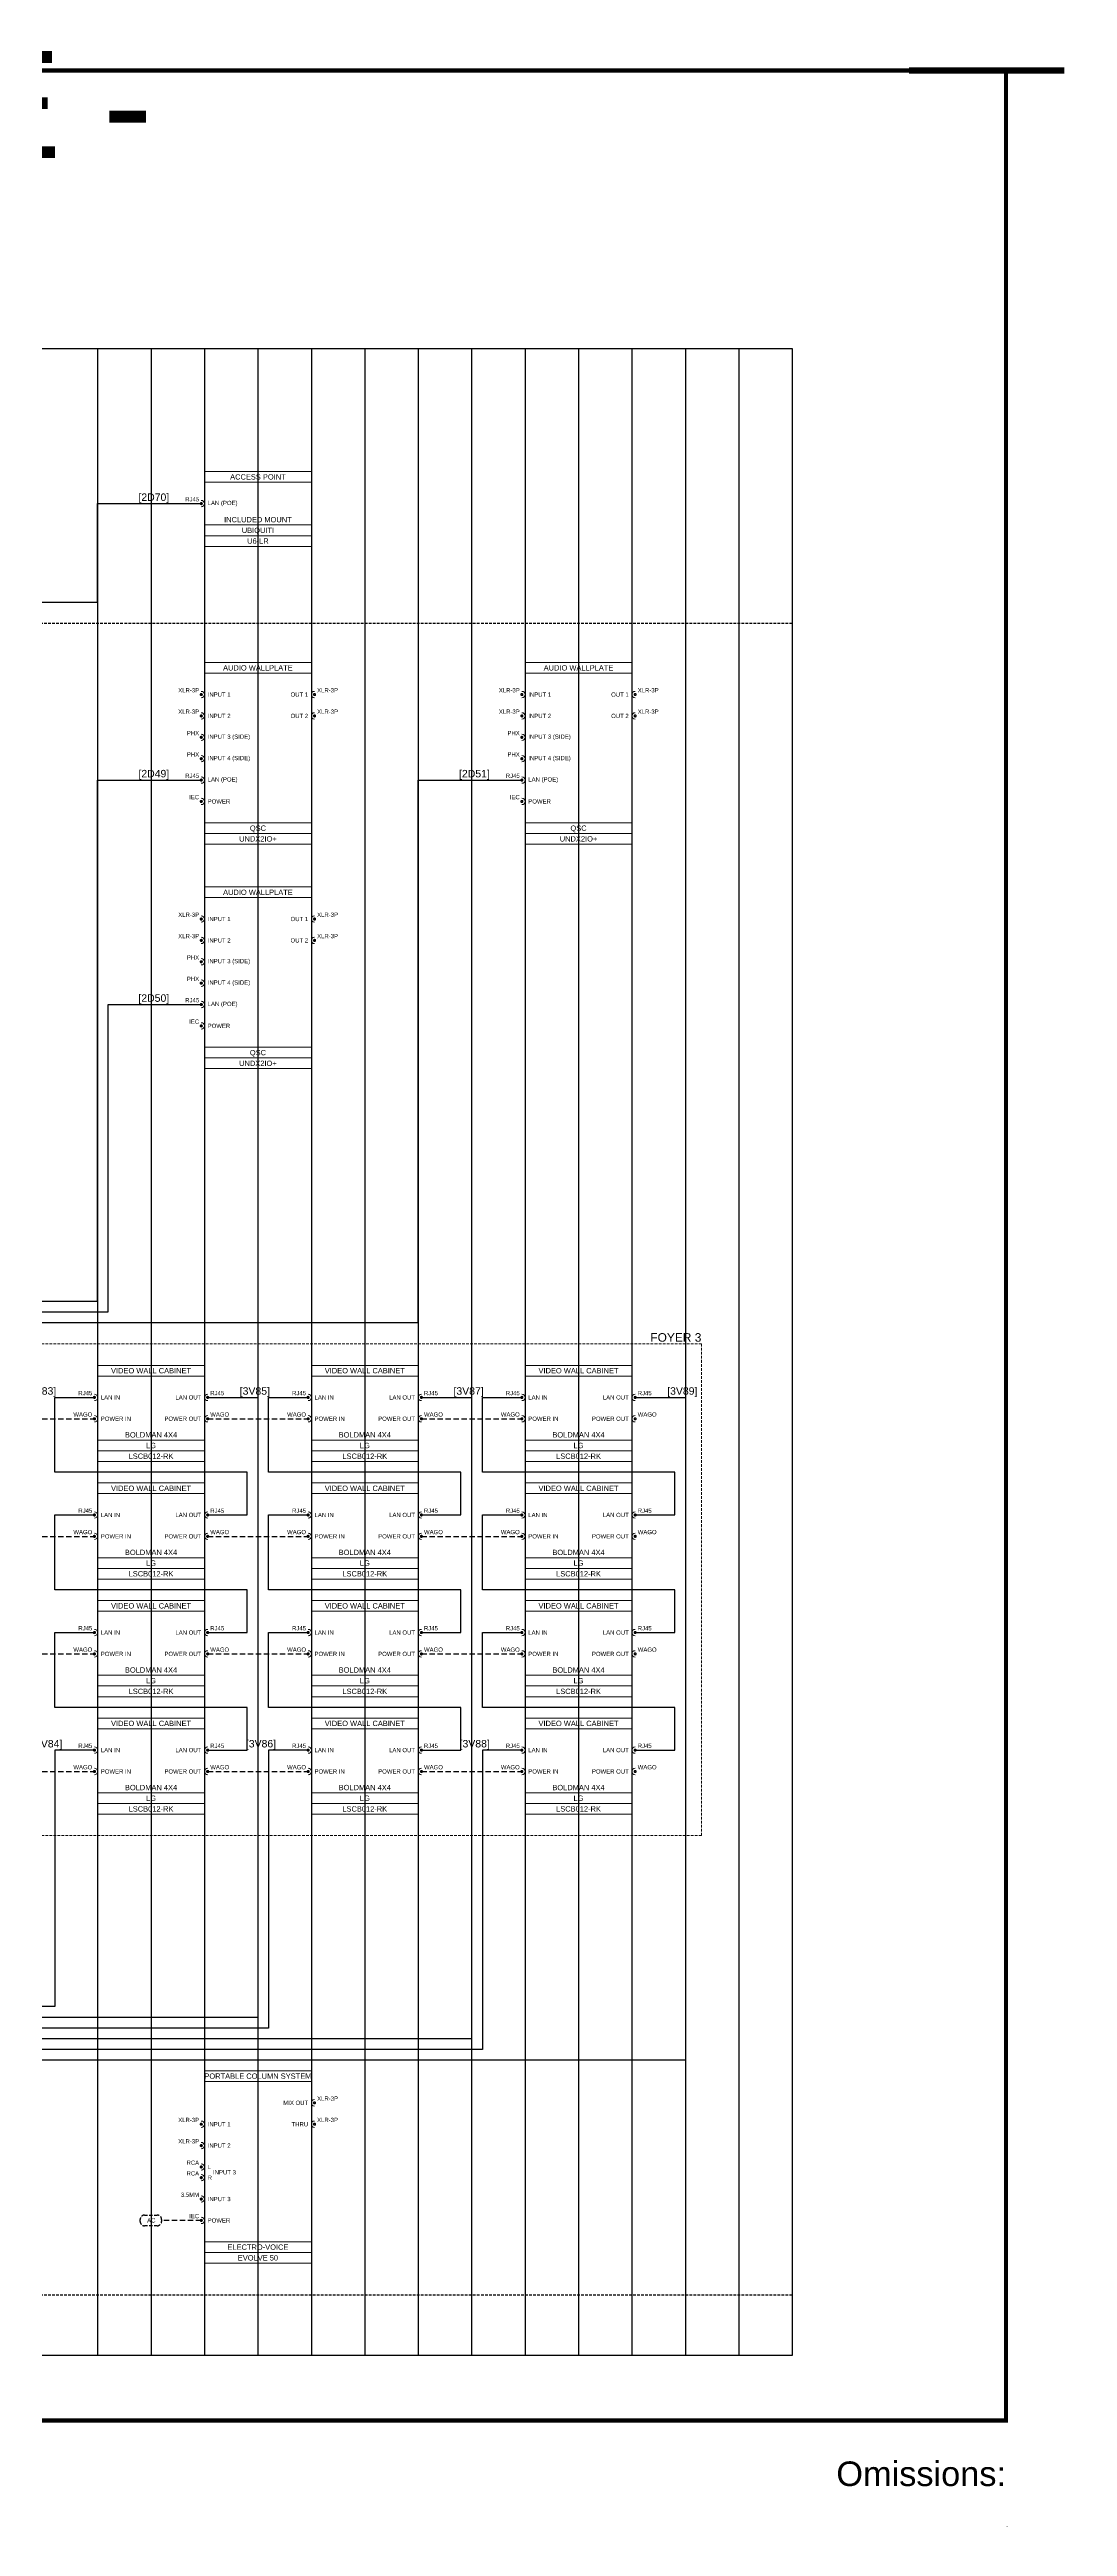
# Model space of a CAD drawing. Header units: millimetres. Extents: x -71336 to -35435, y -26189 to 22712.
# Drawn here: x -42014 to -41538, y -5992 to -4833 of the extents above; entities that cross this region are included whole.
import ezdxf
from ezdxf.enums import TextEntityAlignment as Align
from ezdxf.lldxf.tags import DXFTag

# ---------------------------------------------------------------- set-up
doc = ezdxf.new("R2018")
doc.units = ezdxf.units.MM
doc.linetypes.add('DASHED', pattern=[0.75, 0.5, -0.25])
doc.linetypes.add('DASHED2', pattern=[0.375, 0.25, -0.125])
for name, color, linetype in [('SC - 3 Core Flex', 7, 'DASHED'), ('SC - Cat - Green - Data', 84, 'Continuous'), ('SC - Cat - Green - Data - DANTE', 84, 'DANTE'), ('SC - Cat - Red - AV', 1, 'Continuous'), ('SC - Text', 7, 'Continuous'), ('Text', 7, 'Continuous')]:
    doc.layers.add(name, color=color, linetype=linetype)
doc.layers.add('SC - Equipment', color=7, linetype='Continuous', lineweight=13)
for name, color, linetype, plot in [('SC - Guides', 211, 'Continuous', False), ('SC - Titlesheet - Model', 250, 'Continuous', False), ('SC - Xlines', 252, 'Continuous', False)]:
    doc.layers.add(name, color=color, linetype=linetype, plot=plot)
doc.styles.add('ARIAL', font='arial.ttf')
doc.styles.get("Standard").update_dxf_attribs({"font": 'arial.ttf', "height": 35})
tags = doc.linetypes.add('DANTE', pattern='A,3.745209,-0.071128,["DANTE",ARIAL,S=0.5,R=0,X=0,Y=-0.25],-2.454793,3.728871', length=10.000001).pattern_tags.tags
tags[6] = DXFTag(74, 10)

# ---------------------------------------------------------------- blocks, each defined once
blk = doc.blocks.new('*U189')
at = {"layer": 'SC - Guides', "color": 5, "ltscale": 5, "const_width": 2}
blk.add_lwpolyline([(-415.5, 287), (-465.5, 287)], dxfattribs=at)
at = {"layer": 'SC - Titlesheet - Model', "color": 6, "ltscale": 5, "const_width": 1}
blk.add_lwpolyline([(-365.5, -287), (365.5, -287), (365.5, 287), (-365.5, 287)], close=True, dxfattribs=at)
at = {"ltscale": 5, "style": 'ARIAL'}
blk.add_text('Omissions:', height=6, dxfattribs=at).set_placement((365.5, -297), align=Align.TOP_RIGHT)
at = {"layer": 'SC - Titlesheet - Model', "color": 5, "lineweight": 30, "ltscale": 5, "flags": 104}
blk.add_attdef('ADDITIONS', text='', height=5, dxfattribs=at).set_placement((-365.5, -312), align=Align.TOP_LEFT)
blk.add_attdef('CHANGES', text='', height=5, dxfattribs=at).set_placement((0, -312), align=Align.TOP_CENTER)
blk.add_attdef('OMISSIONS', text='', height=5, dxfattribs=at).set_placement((365.5, -312), align=Align.TOP_RIGHT)
blk = doc.blocks.new('LG LSCB012-RK - SCHEMATIC')
at = {"layer": 'SC - Equipment'}
for p, q in [((-25, 0), (25, 0)), ((-25, -45), (-25, 0)), ((25, 0), (25, -45)), ((25, -5), (-25, -5)), ((25, -35), (-25, -35)), ((25, -35), (-25, -35)), ((25, -40), (-25, -40)), ((25, -40), (-25, -40)), ((25, -40), (-25, -40)), ((25, -45), (-25, -45))]:
    blk.add_line(p, q, dxfattribs=at)
at = {"layer": 'SC - Equipment', "const_width": 0.7}
for points in [[(-26.1, -15, 1), (-26.9, -15, 1)], [(26.1, -15, -1), (26.9, -15, -1)], [(-26.1, -25, 1), (-26.9, -25, 1)], [(26.1, -25, -1), (26.9, -25, -1)]]:
    blk.add_lwpolyline(points, format="xyb", close=True, dxfattribs=at)
at = {"layer": 'SC - Equipment'}
for centre, start, end in [((-26.5, -15), 270, 90), ((26.5, -15), 90, 270), ((-26.5, -25), 270, 90), ((26.5, -25), 90, 270)]:
    blk.add_arc(centre, 1.5, start, end, dxfattribs=at)
at = {"ltscale": 5}
for tag, p in [('DESCRIPTION', (0, -2.5)), ('BRACKET', (0, -32.5)), ('MODEL', (0, -42.5)), ('MAKE', (0, -37.5))]:
    blk.add_attdef(tag, text='', height=2.5, dxfattribs=at).set_placement(p, align=Align.MIDDLE_CENTER)
at = {"ltscale": 5, "flags": 1}
for tag, p in [('ROOM_TYPE', (45, -5)), ('LOCATION', (45, -10)), ('RACK_EQUIPMENT_(Y/N)', (45, -15)), ('IP_(Y/N)', (45, -30)), ('POE(WATT)', (45, -35)), ('AMP(@240V)', (45, -40)), ('WATT', (45, -45)), ('WEIGHT(KG)', (45, -55)), ('TRANSFORMER_TAPS', (45, -60)), ('BTU/H', (45, -50))]:
    blk.add_attdef(tag, p, '', height=2.5, dxfattribs=at)
at = {"layer": 'SC - Equipment', "ltscale": 5, "char_height": 2}
for s, insert, width, attachment_point in [('WAGO', (-27.5, -23), 5.774, 6), ('RJ45', (-27.5, -13), 5.774, 6), ('LAN IN', (-23.5, -15), 23.5, 4), ('LAN OUT', (23.5, -15), 23.5, 6), ('WAGO', (27.7, -23), 3.746, 4), ('RJ45', (27.7, -13), 3.746, 4), ('POWER IN', (-23.5, -25), 23.5, 4), ('POWER OUT', (23.5, -25), 23.5, 6)]:
    blk.add_mtext(s, dxfattribs=dict(at, insert=insert, width=width, attachment_point=attachment_point))
blk = doc.blocks.new('EV EVOLVE 50 - SCHEMATIC')
at = {"layer": 'SC - Equipment'}
for p, q in [((-25, 0), (25, 0)), ((-25, -90), (-25, 0)), ((25, 0), (25, -90)), ((25, -5), (-25, -5)), ((25, -80), (-25, -80)), ((25, -80), (-25, -80)), ((25, -85), (-25, -85)), ((25, -85), (-25, -85)), ((25, -85), (-25, -85)), ((25, -90), (-25, -90))]:
    blk.add_line(p, q, dxfattribs=at)
at = {"layer": 'SC - Equipment', "const_width": 0.7}
for points in [[(26.1, -15, -1), (26.9, -15, -1)], [(-26.1, -25, 1), (-26.9, -25, 1)], [(-26.1, -35, 1), (-26.9, -35, 1)], [(26.1, -25, -1), (26.9, -25, -1)], [(-26.1, -45, 1), (-26.9, -45, 1)], [(-26.1, -50, 1), (-26.9, -50, 1)], [(-26.1, -60, 1), (-26.9, -60, 1)], [(-26.1, -70, 1), (-26.9, -70, 1)]]:
    blk.add_lwpolyline(points, format="xyb", close=True, dxfattribs=at)
at = {"layer": 'SC - Equipment'}
for centre, start, end in [((26.5, -15), 90, 270), ((-26.5, -25), 270, 90), ((-26.5, -35), 270, 90), ((26.5, -25), 90, 270), ((-26.5, -45), 270, 90), ((-26.5, -50), 270, 90), ((-26.5, -60), 270, 90), ((-26.5, -70), 270, 90)]:
    blk.add_arc(centre, 1.5, start, end, dxfattribs=at)
at = {"ltscale": 5}
for tag, p in [('DESCRIPTION', (0, -2.5)), ('MODEL', (0, -87.5)), ('MAKE', (0, -82.5))]:
    blk.add_attdef(tag, text='', height=2.5, dxfattribs=at).set_placement(p, align=Align.MIDDLE_CENTER)
at = {"ltscale": 5, "flags": 1}
for tag, p in [('ROOM_TYPE', (45, -5)), ('LOCATION', (45, -10)), ('RACK_EQUIPMENT_(Y/N)', (45, -15)), ('IP_(Y/N)', (45, -30)), ('POE(WATT)', (45, -35)), ('AMP(@240V)', (45, -40)), ('WATT', (45, -45)), ('WEIGHT(KG)', (45, -55)), ('TRANSFORMER_TAPS', (45, -60)), ('BTU/H', (45, -50))]:
    blk.add_attdef(tag, p, '', height=2.5, dxfattribs=at)
blk.add_attdef('BRACKET', text='', height=2.5, dxfattribs=at).set_placement((0, -77.5), align=Align.MIDDLE_CENTER)
at = {"layer": 'SC - Equipment', "ltscale": 5, "char_height": 2}
for s, insert, width, attachment_point in [('XLR-3P', (-27.5, -23), 5.774, 6), ('MIX OUT', (23.5, -15), 23.5, 6), ('XLR-3P', (27.7, -13), 7.175, 4), ('XLR-3P', (27.7, -23), 7.175, 4), ('XLR-3P', (-27.5, -33), 5.774, 6), ('INPUT 1', (-23.5, -25), 23.5, 4), ('INPUT 2', (-23.5, -35), 23.5, 4), ('THRU', (23.5, -25), 23.5, 6), ('RCA', (-27.5, -43), 5.774, 6), ('L', (-23.5, -45), 23.5, 4), ('3.5MM', (-27.5, -58), 5.774, 6), ('RCA', (-27.5, -48), 5.774, 6), ('R', (-23.5, -50), 23.5, 4), ('INPUT 3', (-21, -47.5), 21, 4), ('IEC', (-27.5, -68), 5.774, 6), ('POWER', (-23.5, -70), 23.5, 4), ('INPUT 3', (-23.5, -60), 23.5, 4)]:
    blk.add_mtext(s, dxfattribs=dict(at, insert=insert, width=width, attachment_point=attachment_point))
blk = doc.blocks.new('QSC UNDIO+ - SCHEMATIC')
at = {"layer": 'SC - Equipment'}
for p, q in [((-25, 0), (25, 0)), ((-25, -85), (-25, 0)), ((25, 0), (25, -85)), ((25, -5), (-25, -5)), ((25, -75), (-25, -75)), ((25, -75), (-25, -75)), ((25, -80), (-25, -80)), ((25, -80), (-25, -80)), ((25, -80), (-25, -80)), ((25, -85), (-25, -85))]:
    blk.add_line(p, q, dxfattribs=at)
at = {"layer": 'SC - Equipment', "const_width": 0.7}
for points in [[(-26.1, -15, 1), (-26.9, -15, 1)], [(26.1, -15, -1), (26.9, -15, -1)], [(-26.1, -25, 1), (-26.9, -25, 1)], [(-26.1, -35, 1), (-26.9, -35, 1)], [(26.1, -25, -1), (26.9, -25, -1)], [(-26.1, -45, 1), (-26.9, -45, 1)], [(-26.1, -55, 1), (-26.9, -55, 1)], [(-26.1, -65, 1), (-26.9, -65, 1)]]:
    blk.add_lwpolyline(points, format="xyb", close=True, dxfattribs=at)
at = {"layer": 'SC - Equipment'}
for centre, start, end in [((-26.5, -15), 270, 90), ((26.5, -15), 90, 270), ((-26.5, -25), 270, 90), ((-26.5, -35), 270, 90), ((26.5, -25), 90, 270), ((-26.5, -45), 270, 90), ((-26.5, -55), 270, 90), ((-26.5, -65), 270, 90)]:
    blk.add_arc(centre, 1.5, start, end, dxfattribs=at)
at = {"ltscale": 5}
for tag, p in [('DESCRIPTION', (0, -2.5)), ('MAKE', (0, -77.5)), ('MODEL', (0, -82.5))]:
    blk.add_attdef(tag, text='', height=2.5, dxfattribs=at).set_placement(p, align=Align.MIDDLE_CENTER)
at = {"ltscale": 5, "flags": 1}
for tag, p in [('ROOM_TYPE', (45, -5)), ('LOCATION', (45, -10)), ('RACK_EQUIPMENT_(Y/N)', (45, -15)), ('IP_(Y/N)', (45, -30)), ('POE(WATT)', (45, -35)), ('AMP(@240V)', (45, -40)), ('WATT', (45, -45)), ('WEIGHT(KG)', (45, -55)), ('TRANSFORMER_TAPS', (45, -60)), ('BTU/H', (45, -50))]:
    blk.add_attdef(tag, p, '', height=2.5, dxfattribs=at)
blk.add_attdef('BRACKET', text='', height=2.5, dxfattribs=at).set_placement((0, -72.5), align=Align.MIDDLE_CENTER)
at = {"layer": 'SC - Equipment', "ltscale": 5, "char_height": 2}
for s, insert, width, attachment_point in [('XLR-3P', (-27.5, -13), 5.774, 6), ('XLR-3P', (-27.5, -23), 5.774, 6), ('INPUT 1', (-23.5, -15), 23.5, 4), ('OUT 1', (23.5, -15), 23.5, 6), ('XLR-3P', (27.7, -13), 7.175, 4), ('XLR-3P', (27.7, -23), 7.175, 4), ('PHX', (-27.5, -33), 5.774, 6), ('INPUT 2', (-23.5, -25), 23.5, 4), ('INPUT 3 (SIDE)', (-23.5, -35), 23.5, 4), ('OUT 2', (23.5, -25), 23.5, 6), ('PHX', (-27.5, -43), 5.774, 6), ('INPUT 4 (SIDE)', (-23.5, -45), 23.5, 4), ('RJ45', (-27.5, -53), 5.774, 6), ('LAN (POE)', (-23.5, -55), 23.5, 4), ('IEC', (-27.5, -63), 5.774, 6), ('POWER', (-23.5, -65), 23.5, 4)]:
    blk.add_mtext(s, dxfattribs=dict(at, insert=insert, width=width, attachment_point=attachment_point))
blk = doc.blocks.new('UBIQUITI U6-LR - SCHEMATIC')
at = {"layer": 'SC - Equipment'}
for p, q in [((-25, 0), (25, 0)), ((-25, -35), (-25, 0)), ((25, 0), (25, -35)), ((25, -5), (-25, -5)), ((25, -25), (-25, -25)), ((25, -25), (-25, -25)), ((25, -30), (-25, -30)), ((25, -30), (-25, -30)), ((25, -30), (-25, -30)), ((25, -35), (-25, -35))]:
    blk.add_line(p, q, dxfattribs=at)
at = {"layer": 'SC - Equipment', "const_width": 0.7}
blk.add_lwpolyline([(-26.1, -15, 1), (-26.9, -15, 1)], format="xyb", close=True, dxfattribs=at)
at = {"layer": 'SC - Equipment'}
blk.add_arc((-26.5, -15), 1.5, 270, 90, dxfattribs=at)
at = {"ltscale": 5}
for tag, p in [('DESCRIPTION', (0, -2.5)), ('BRACKET', (0, -22.5)), ('MODEL', (0, -32.5)), ('MAKE', (0, -27.5))]:
    blk.add_attdef(tag, text='', height=2.5, dxfattribs=at).set_placement(p, align=Align.MIDDLE_CENTER)
at = {"ltscale": 5, "flags": 1}
for tag, p in [('ROOM_TYPE', (45, -5)), ('LOCATION', (45, -10)), ('RACK_EQUIPMENT_(Y/N)', (45, -15)), ('IP_(Y/N)', (45, -30)), ('POE(WATT)', (45, -35)), ('AMP(@240V)', (45, -40)), ('WATT', (45, -45)), ('WEIGHT(KG)', (45, -55)), ('TRANSFORMER_TAPS', (45, -60)), ('BTU/H', (45, -50))]:
    blk.add_attdef(tag, p, '', height=2.5, dxfattribs=at)
at = {"layer": 'SC - Equipment', "ltscale": 5, "char_height": 2}
for s, insert, width, attachment_point in [('RJ45', (-27.5, -13), 5.774, 6), ('LAN (POE)', (-23.5, -15), 23.5, 4)]:
    blk.add_mtext(s, dxfattribs=dict(at, insert=insert, width=width, attachment_point=attachment_point))

msp = doc.modelspace()

# ---------------------------------------------------------------- linework, layer by layer
at = {"color": 31, "linetype": 'DASHED2', "ltscale": 5}
for p, q in [((-41666.283, -5101.999), (-42716.283, -5101.998)), ((-41666.283, -5883.968), (-42716.283, -5883.968))]:
    msp.add_line(p, q, dxfattribs=at)
at = {"layer": 'SC - 3 Core Flex', "ltscale": 5}
for points in [[(-42039.783, -5473.968), (-41992.783, -5473.968)], [(-41939.783, -5473.968), (-41892.783, -5473.968)], [(-41839.783, -5473.968), (-41792.783, -5473.968)], [(-42039.783, -5528.968), (-41992.783, -5528.968)], [(-41939.783, -5528.968), (-41892.783, -5528.968)], [(-41839.783, -5528.968), (-41792.783, -5528.968)], [(-42039.783, -5583.968), (-41992.783, -5583.968)], [(-41939.783, -5583.968), (-41892.783, -5583.968)], [(-41839.783, -5583.968), (-41792.783, -5583.968)], [(-42039.783, -5638.968), (-41992.783, -5638.968)], [(-41939.783, -5638.968), (-41892.783, -5638.968)], [(-41839.783, -5638.968), (-41792.783, -5638.968)], [(-41942.783, -5848.968), (-41961.38, -5848.968)]]:
    msp.add_lwpolyline(points, dxfattribs=at)
at = {"layer": 'SC - 3 Core Flex', "ltscale": 3}
msp.add_lwpolyline([(-41969.38, -5846.468), (-41963.38, -5846.468, -0.41421356), (-41961.38, -5848.468), (-41961.38, -5849.468, -0.41421356), (-41963.38, -5851.468), (-41969.38, -5851.468, -0.41421356), (-41971.38, -5849.468), (-41971.38, -5848.468, -0.41421356)], format="xyb", close=True, dxfattribs=at)
at = {"layer": 'SC - Cat - Green - Data', "ltscale": 5}
msp.add_lwpolyline([(-42746.283, -5091.998), (-41991.283, -5091.998), (-41991.283, -5045.859), (-41942.783, -5045.859)], dxfattribs=at)
at = {"layer": 'SC - Cat - Green - Data - DANTE', "ltscale": 5}
for points in [[(-42746.283, -5428.968), (-41841.283, -5428.968), (-41841.283, -5175.184), (-41792.783, -5175.184)], [(-42746.283, -5418.968), (-41991.283, -5418.968), (-41991.283, -5175.184), (-41942.783, -5175.184)], [(-42746.283, -5423.968), (-41986.283, -5423.968), (-41986.283, -5280.173), (-41942.791, -5280.173)]]:
    msp.add_lwpolyline(points, dxfattribs=at)
at = {"layer": 'SC - Cat - Red - AV', "ltscale": 5}
for points in [[(-41939.783, -5463.968), (-41916.283, -5463.968), (-41916.283, -5753.968), (-42666.283, -5753.968)], [(-41839.783, -5463.968), (-41816.283, -5463.968), (-41816.283, -5763.968), (-42666.283, -5763.968)], [(-41739.783, -5463.968), (-41716.283, -5463.968), (-41716.283, -5773.968), (-42666.283, -5773.968)], [(-41939.783, -5518.968), (-41921.283, -5518.968), (-41921.283, -5498.968), (-42011.283, -5498.968), (-42011.283, -5463.968), (-41992.783, -5463.968)], [(-41839.783, -5518.968), (-41821.283, -5518.968), (-41821.283, -5498.968), (-41911.283, -5498.968), (-41911.283, -5463.968), (-41892.783, -5463.968)], [(-41739.783, -5518.968), (-41721.283, -5518.968), (-41721.283, -5498.968), (-41811.283, -5498.968), (-41811.283, -5463.968), (-41792.783, -5463.968)], [(-41939.783, -5573.968), (-41921.283, -5573.968), (-41921.283, -5553.968), (-42011.283, -5553.968), (-42011.283, -5518.968), (-41992.783, -5518.968)], [(-41839.783, -5573.968), (-41821.283, -5573.968), (-41821.283, -5553.968), (-41911.283, -5553.968), (-41911.283, -5518.968), (-41892.783, -5518.968)], [(-41739.783, -5573.968), (-41721.283, -5573.968), (-41721.283, -5553.968), (-41811.283, -5553.968), (-41811.283, -5518.968), (-41792.783, -5518.968)], [(-41939.783, -5628.968), (-41921.283, -5628.968), (-41921.283, -5608.968), (-42011.283, -5608.968), (-42011.283, -5573.968), (-41992.783, -5573.968)], [(-41839.783, -5628.968), (-41821.283, -5628.968), (-41821.283, -5608.968), (-41911.283, -5608.968), (-41911.283, -5573.968), (-41892.783, -5573.968)], [(-41739.783, -5628.968), (-41721.283, -5628.968), (-41721.283, -5608.968), (-41811.283, -5608.968), (-41811.283, -5573.968), (-41792.783, -5573.968)], [(-41992.783, -5628.968), (-42011.283, -5628.968), (-42011.283, -5748.968), (-42666.283, -5748.968)], [(-41892.783, -5628.968), (-41911.283, -5628.968), (-41911.283, -5758.968), (-42666.283, -5758.968)], [(-41792.783, -5628.968), (-41811.283, -5628.968), (-41811.283, -5768.968), (-42666.283, -5768.968)]]:
    msp.add_lwpolyline(points, dxfattribs=at)
at = {"layer": 'SC - Equipment', "color": 251, "linetype": 'DASHED2', "ltscale": 5, "true_color": 0x636466}
msp.add_lwpolyline([(-41708.782, -5438.968), (-42141.282, -5438.968), (-42141.283, -5668.968), (-41708.782, -5668.968)], close=True, dxfattribs=at)
at = {"layer": 'SC - Xlines', "ltscale": 5, "transparency": 33554687}
msp.add_lwpolyline([(-42866.283, -4973.25), (-41666.283, -4973.256), (-41666.283, -5912.153), (-42866.283, -5912.146)], close=True, dxfattribs=at)
at = {"layer": 'SC - Xlines', "color": 250, "ltscale": 5}
for points in [[(-41991.283, -4973.255), (-41991.283, -5912.151)], [(-41941.283, -4973.255), (-41941.283, -5912.151)], [(-41891.283, -4973.255), (-41891.283, -5912.151)], [(-41841.283, -4973.255), (-41841.283, -5912.151)], [(-41791.283, -4973.255), (-41791.283, -5912.151)], [(-41741.283, -4973.255), (-41741.283, -5912.151)], [(-41691.283, -4973.256), (-41691.283, -5912.151)]]:
    msp.add_lwpolyline(points, dxfattribs=at)
at = {"layer": 'SC - Xlines', "ltscale": 5}
for points in [[(-41966.283, -4973.253), (-41966.283, -5912.151)], [(-41916.283, -4973.253), (-41916.283, -5912.151)], [(-41866.283, -4973.253), (-41866.283, -5912.151)], [(-41816.283, -4973.253), (-41816.283, -5912.151)], [(-41766.283, -4973.253), (-41766.283, -5912.151)], [(-41716.283, -4973.253), (-41716.283, -5912.151)]]:
    msp.add_lwpolyline(points, dxfattribs=at)

# ---------------------------------------------------------------- block references
ref = msp.add_blockref('*U189', (-42266.283, -5392.917), dxfattribs=dict(xscale=1.915184678522737, yscale=1.915184678522737, zscale=1.915184678522737))
lines = msp.add_mtext('-', dxfattribs={"layer": 'SC - Titlesheet - Model', "color": 5, "ltscale": 5, "insert": (-41566.283, -5990.454), "char_height": 2.5, "attachment_point": 1})
ref.add_attrib('OMISSIONS', '', (-41566.283, -5990.454), dxfattribs={"flags": 104}).embed_mtext(lines)
at = {"xscale": 1.453726663415115, "yscale": 1.453726663415115, "zscale": 1.453726663415115}
msp.add_blockref('*U189', (-40934.945, -5260.478), dxfattribs=at)
at = {"ltscale": 5}
for name, p, values in [('UBIQUITI U6-LR - SCHEMATIC', (-41916.283, -5030.859), {'DESCRIPTION': 'ACCESS POINT', 'MAKE': 'UBIQUITI', 'MODEL': 'U6-LR', 'BRACKET': 'INCLUDED MOUNT'}), ('QSC UNDIO+ - SCHEMATIC', (-41916.283, -5120.184), {'DESCRIPTION': 'AUDIO WALLPLATE', 'MAKE': 'QSC', 'MODEL': 'UNDX2IO+'}), ('QSC UNDIO+ - SCHEMATIC', (-41766.283, -5120.184), {'DESCRIPTION': 'AUDIO WALLPLATE', 'MAKE': 'QSC', 'MODEL': 'UNDX2IO+'}), ('QSC UNDIO+ - SCHEMATIC', (-41916.283, -5225.184), {'DESCRIPTION': 'AUDIO WALLPLATE', 'MAKE': 'QSC', 'MODEL': 'UNDX2IO+'}), ('LG LSCB012-RK - SCHEMATIC', (-41966.283, -5448.968), {'DESCRIPTION': 'VIDEO WALL CABINET', 'MAKE': 'LG', 'MODEL': 'LSCB012-RK', 'BRACKET': 'BOLDMAN 4X4'}), ('LG LSCB012-RK - SCHEMATIC', (-41866.283, -5448.968), {'DESCRIPTION': 'VIDEO WALL CABINET', 'MAKE': 'LG', 'MODEL': 'LSCB012-RK', 'BRACKET': 'BOLDMAN 4X4'}), ('LG LSCB012-RK - SCHEMATIC', (-41766.283, -5448.968), {'DESCRIPTION': 'VIDEO WALL CABINET', 'MAKE': 'LG', 'MODEL': 'LSCB012-RK', 'BRACKET': 'BOLDMAN 4X4'}), ('LG LSCB012-RK - SCHEMATIC', (-41966.283, -5503.968), {'DESCRIPTION': 'VIDEO WALL CABINET', 'MAKE': 'LG', 'MODEL': 'LSCB012-RK', 'BRACKET': 'BOLDMAN 4X4'}), ('LG LSCB012-RK - SCHEMATIC', (-41866.283, -5503.968), {'DESCRIPTION': 'VIDEO WALL CABINET', 'MAKE': 'LG', 'MODEL': 'LSCB012-RK', 'BRACKET': 'BOLDMAN 4X4'}), ('LG LSCB012-RK - SCHEMATIC', (-41766.283, -5503.968), {'DESCRIPTION': 'VIDEO WALL CABINET', 'MAKE': 'LG', 'MODEL': 'LSCB012-RK', 'BRACKET': 'BOLDMAN 4X4'}), ('LG LSCB012-RK - SCHEMATIC', (-41966.283, -5558.968), {'DESCRIPTION': 'VIDEO WALL CABINET', 'MAKE': 'LG', 'MODEL': 'LSCB012-RK', 'BRACKET': 'BOLDMAN 4X4'}), ('LG LSCB012-RK - SCHEMATIC', (-41866.283, -5558.968), {'DESCRIPTION': 'VIDEO WALL CABINET', 'MAKE': 'LG', 'MODEL': 'LSCB012-RK', 'BRACKET': 'BOLDMAN 4X4'}), ('LG LSCB012-RK - SCHEMATIC', (-41766.283, -5558.968), {'DESCRIPTION': 'VIDEO WALL CABINET', 'MAKE': 'LG', 'MODEL': 'LSCB012-RK', 'BRACKET': 'BOLDMAN 4X4'}), ('LG LSCB012-RK - SCHEMATIC', (-41966.283, -5613.968), {'DESCRIPTION': 'VIDEO WALL CABINET', 'MAKE': 'LG', 'MODEL': 'LSCB012-RK', 'BRACKET': 'BOLDMAN 4X4'}), ('LG LSCB012-RK - SCHEMATIC', (-41866.283, -5613.968), {'DESCRIPTION': 'VIDEO WALL CABINET', 'MAKE': 'LG', 'MODEL': 'LSCB012-RK', 'BRACKET': 'BOLDMAN 4X4'}), ('LG LSCB012-RK - SCHEMATIC', (-41766.283, -5613.968), {'DESCRIPTION': 'VIDEO WALL CABINET', 'MAKE': 'LG', 'MODEL': 'LSCB012-RK', 'BRACKET': 'BOLDMAN 4X4'}), ('EV EVOLVE 50 - SCHEMATIC', (-41916.283, -5778.968), {'DESCRIPTION': 'PORTABLE COLUMN SYSTEM', 'MAKE': 'ELECTRO-VOICE', 'MODEL': 'EVOLVE 50'})]:
    msp.add_blockref(name, p, dxfattribs=at).add_auto_attribs(values)

# ---------------------------------------------------------------- texts
at = {"layer": 'SC - Equipment', "color": 251, "linetype": 'DASHED2', "ltscale": 5, "true_color": 0x636466, "insert": (-41708.782, -5437.968), "char_height": 4, "attachment_point": 9, "style": 'ARIAL'}
msp.add_mtext('FOYER 3', dxfattribs=at)
at = {"layer": 'SC - Text', "insert": (-42266.283, -4968.253), "char_height": 50, "attachment_point": 8, "style": 'ARIAL'}
msp.add_mtext('HR OWEN CORE - \\PFOYER', dxfattribs=at)
at = {"layer": 'SC - Text', "char_height": 3.5}
for s, insert, width, attachment_point in [('[2D70]', (-41957.783, -5045.659), 14.6761, 9), ('[2D49]', (-41957.783, -5174.984), 14.6761, 9), ('[2D51]', (-41807.783, -5174.984), 14.6761, 9), ('[2D50]', (-41957.791, -5279.973), 14.6761, 9), ('[3V83]', (-42024.783, -5463.768), 15.57197, 7), ('[3V85]', (-41924.783, -5463.768), 15.57197, 7), ('[3V87]', (-41824.783, -5463.768), 15.57197, 7), ('[3V89]', (-41724.783, -5463.768), 15.57197, 7), ('[3V84]', (-42007.783, -5628.768), 14.6761, 9), ('[3V86]', (-41907.783, -5628.768), 14.6761, 9), ('[3V88]', (-41807.783, -5628.768), 14.6761, 9)]:
    msp.add_mtext(s, dxfattribs=dict(at, insert=insert, width=width, attachment_point=attachment_point))
at = {"layer": 'Text', "insert": (-41966.18, -5848.968), "char_height": 2, "width": 143.97126, "attachment_point": 5}
msp.add_mtext('AC', dxfattribs=at)

doc.saveas('drawing.dxf')
